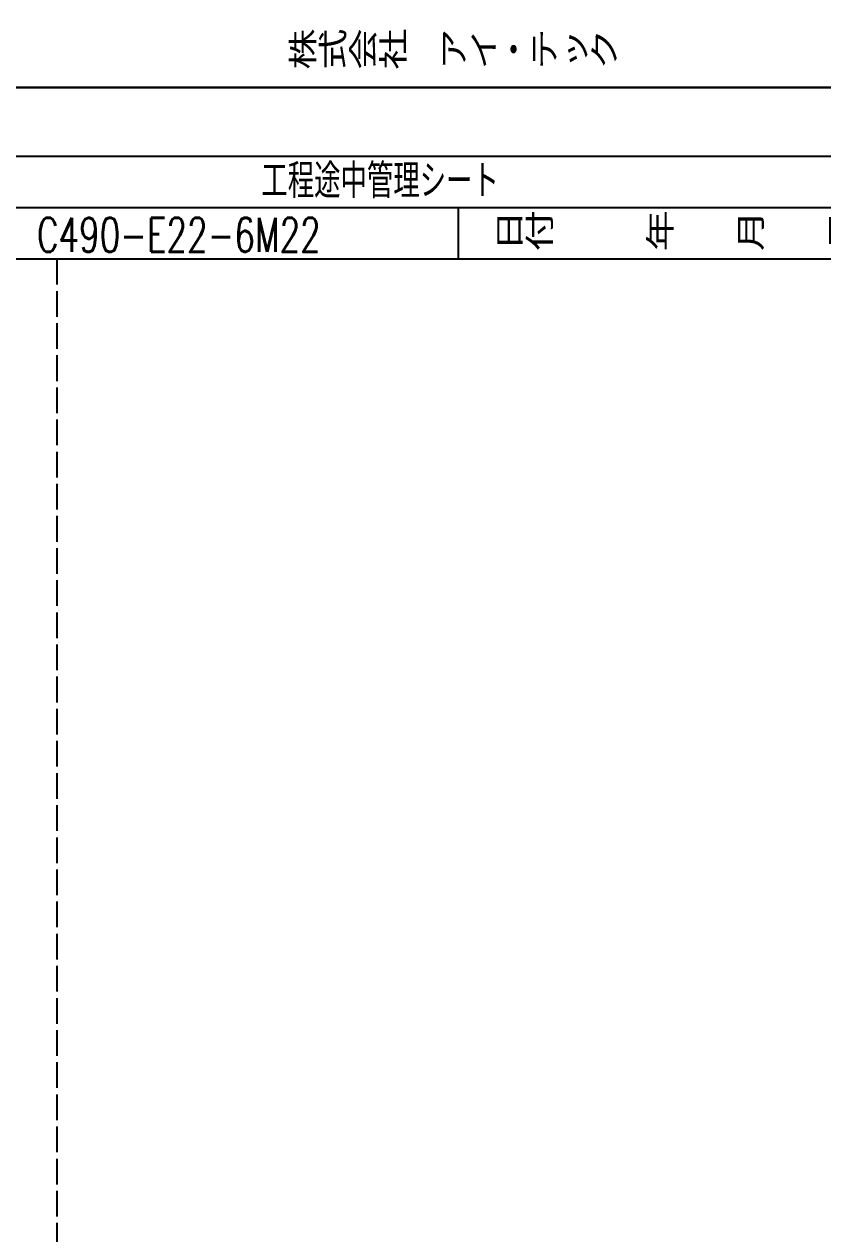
# Model space of a CAD drawing. Header units: millimetres. Extents: x -4568 to 36914, y -114 to 17788.
# Drawn here: x 4617 to 5549, y 11699 to 13110 of the extents above; entities that cross this region are included whole.
import ezdxf

# ---------------------------------------------------------------- set-up
doc = ezdxf.new("R2010")
doc.units = ezdxf.units.MM
doc.header["$LTSCALE"] = 5
doc.linetypes.add('DASHED', pattern=[7.5, 6, -1.5])
doc.layers.get('0').update_dxf_attribs({"color": 255})
doc.layers.add('LAYER6', color=7, linetype='Continuous')
doc.styles.get("Standard").update_dxf_attribs({"font": 'simplex.shx', "width": 0.7, "height": 2.5, "bigfont": '@extfont2.shx'})
doc.styles.add('SUNPOU', font='simplex.shx', dxfattribs={"width": 0.7, "bigfont": 'extfont2.shx'})

msp = doc.modelspace()

# ---------------------------------------------------------------- linework, layer by layer
at = {"linetype": 'Continuous', "lineweight": -3}
for p, q in [((3444, 12896.38), (6648, 12896.38)), ((5124, 12836.38), (5124, 12896.38)), ((3444, 12836.38), (6648, 12836.38))]:
    msp.add_line(p, q, dxfattribs=at)
at = {"linetype": 'DASHED', "lineweight": -3}
msp.add_line((4654.899, 12836.38), (4654.899, 11360.38), dxfattribs=at)
at = {"linetype": 'Continuous', "lineweight": -3}
for points in [[(3364, 15412.38), (6728, 15412.38), (6728, 13036.38), (3364, 13036.38)], [(3364, 13036.38), (6728, 13036.38), (6728, 10660.38), (3364, 10660.38)], [(3444, 12956.38), (6648, 12956.38), (6648, 10740.38), (3444, 10740.38)]]:
    msp.add_lwpolyline(points, close=True, dxfattribs=at)

# ---------------------------------------------------------------- texts
at = {"layer": 'LAYER6', "color": 0, "linetype": 'Continuous', "lineweight": -3, "width": 0.8}
for s, p in [('株式会社\u3000アイ・テック', (4924.093, 13059.134)), ('日付\u3000\u3000\u3000年\u3000\u3000月\u3000\u3000日', (5165.219, 12847.306))]:
    msp.add_text(s, height=40, dxfattribs=at).set_placement(p)
at = {"layer": 'LAYER6', "color": 0, "linetype": 'Continuous', "lineweight": -3, "style": 'SUNPOU', "width": 0.7}
msp.add_text('工程途中管理シート', height=40, dxfattribs=at).set_placement((4893.829, 12907.306))
at = {"layer": 'LAYER6', "color": 0, "linetype": 'Continuous', "lineweight": -3, "insert": (4631.858, 12884.477), "char_height": 40, "width": 435.25964, "attachment_point": 1}
msp.add_mtext('C490-E22-6M22 ', dxfattribs=at)

doc.saveas('drawing.dxf')
